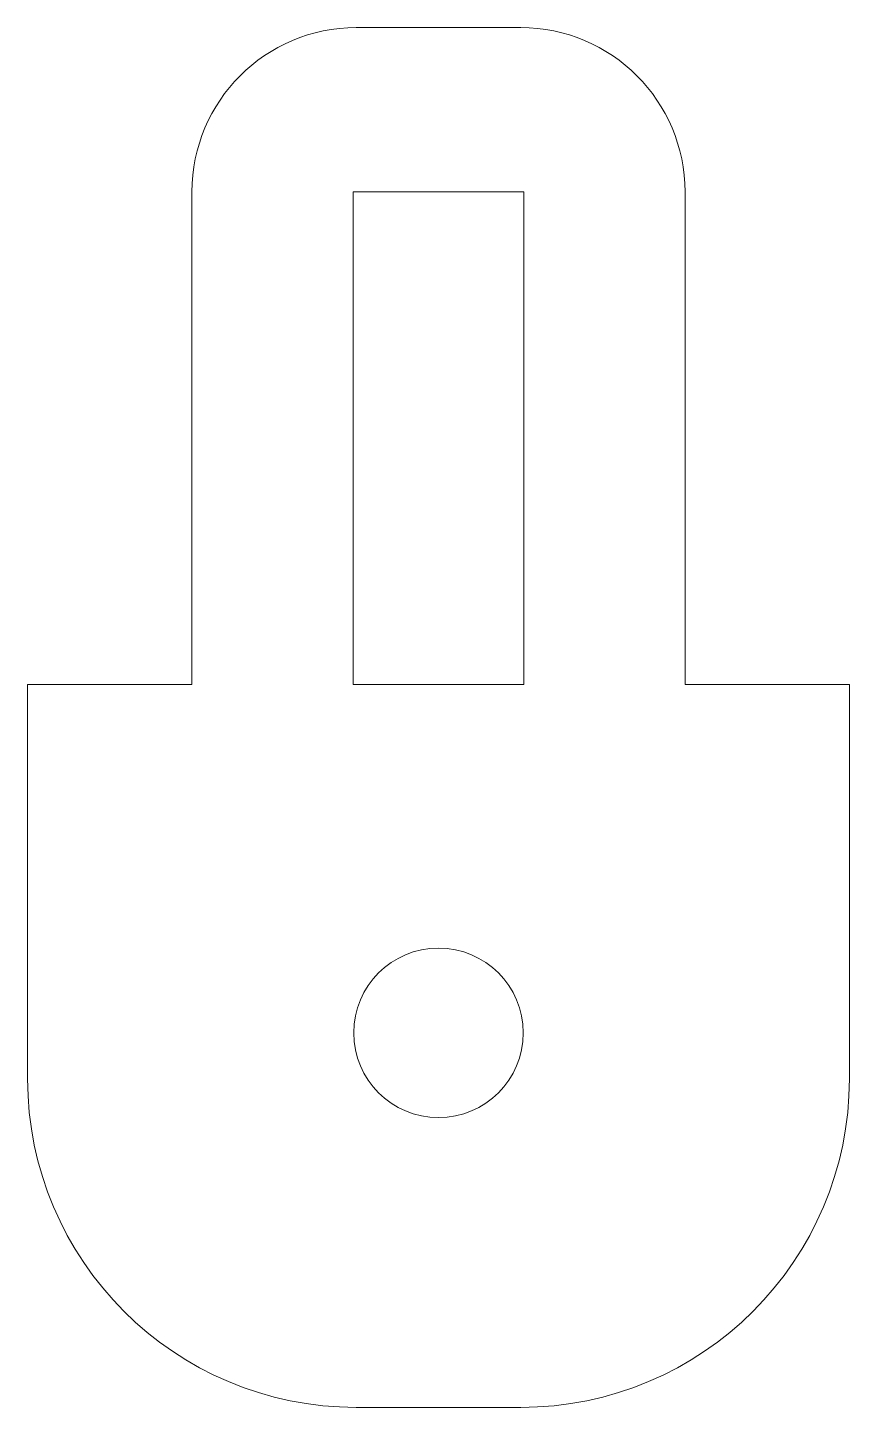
# Model space of a CAD drawing. Header units: inches. Extents: x -0.31 to 0.31, y -0.28 to 0.78.
import ezdxf

# ---------------------------------------------------------------- set-up
doc = ezdxf.new("R2010")
doc.units = ezdxf.units.IN
doc.header["$MEASUREMENT"] = 0

msp = doc.modelspace()

# ---------------------------------------------------------------- linework, layer by layer
at = {"color": 7, "linetype": 'Continuous', "lineweight": 15}
for p, q in [((0.0625, 0.775), (-0.0625, 0.775)), ((-0.1875, 0.65), (-0.1875, 0.275)), ((0.065, 0.65), (-0.065, 0.65)), ((-0.065, 0.65), (-0.065, 0.275)), ((0.065, 0.275), (0.065, 0.65)), ((0.1875, 0.275), (0.1875, 0.65)), ((-0.1875, 0.275), (-0.3125, 0.275)), ((-0.3125, 0.275), (-0.3125, -0.025)), ((-0.065, 0.275), (0.065, 0.275)), ((0.3125, 0.275), (0.1875, 0.275)), ((0.3125, -0.025), (0.3125, 0.275)), ((-0.0625, -0.275), (0.0625, -0.275))]:
    msp.add_line(p, q, dxfattribs=at)
msp.add_circle((0, 0.01), 0.0645, dxfattribs=at)
for centre, radius, start, end in [((-0.0625, 0.65), 0.125, 90, 180), ((0.0625, 0.65), 0.125, 0, 90), ((-0.0625, -0.025), 0.25, 180, 270), ((0.0625, -0.025), 0.25, 270, 0)]:
    msp.add_arc(centre, radius, start, end, dxfattribs=at)

doc.saveas('drawing.dxf')
